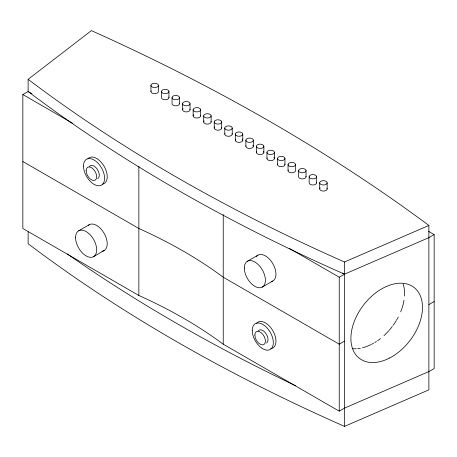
<?xml version="1.0" encoding="UTF-8"?>
<svg xmlns="http://www.w3.org/2000/svg" width="457" height="457" viewBox="0 0 457 457"><rect width="100%" height="100%" fill="white"/><g stroke="black" fill="none" stroke-linecap="round" stroke-linejoin="round"><path stroke-width="0.69" d="M31.83 93.645L28.123 91.503L22.85 94.548L22.85 228.5L138.859 295.479A479.13 276.622 0 0 1 223.227 344.19L339.237 411.163L344.509 408.118L428.877 371.587L434.15 368.542L434.15 234.59L428.877 237.634L344.509 274.166A1685.342 973.022 0 0 1 28.123 91.503L28.123 79.324L91.4 30.613A1916.515 1106.488 0 0 1 428.877 225.455L428.877 389.855L344.509 426.387A1685.342 973.022 0 0 1 28.123 243.724L28.123 231.779M78.667 230.808L89.218 224.718M93.582 256.64L104.133 250.55M247.408 261.25L257.954 255.16M262.324 287.082L272.869 280.992M289.252 248.351L339.237 277.21L344.509 274.166L342.653 273.092M344.509 341.145L339.237 344.184L223.227 277.21A479.13 276.622 0 0 0 138.859 228.5L22.85 161.521M428.877 304.608L434.15 301.563M28.123 79.324A1685.342 973.022 0 0 0 344.509 261.987L428.877 225.455M428.592 231.379L434.15 234.59M22.85 94.548L72.834 123.401M344.509 261.987L344.509 426.387M339.237 277.21L339.237 411.163M327.143 182.846A3.73 2.154 0 0 1 321.528 184.691A3.73 2.154 0 0 1 321.574 180.961A3.73 2.154 0 0 1 327.143 182.846L327.143 188.935M319.689 182.817L319.689 188.907M316.598 176.756A3.73 2.154 0 0 1 310.983 178.601A3.73 2.154 0 0 1 311.028 174.871A3.73 2.154 0 0 1 316.598 176.756L316.598 182.846M309.143 176.728L309.143 182.817A3.73 2.154 0 0 0 313.331 184.971A3.73 2.154 0 0 0 316.478 182.292M306.053 170.667A3.73 2.154 0 0 1 300.438 172.512A3.73 2.154 0 0 1 300.478 168.782A3.73 2.154 0 0 1 306.053 170.667L306.053 176.756M298.592 170.644L298.592 176.728A3.73 2.154 0 0 0 302.785 178.881A3.73 2.154 0 0 0 305.933 176.202M295.508 164.583A3.73 2.154 0 0 1 289.892 166.422A3.73 2.154 0 0 1 289.932 162.698A3.73 2.154 0 0 1 295.508 164.583L295.508 170.667A3.73 2.154 0 0 1 291.269 172.786A3.73 2.154 0 0 1 288.184 170.084M288.047 164.554L288.047 170.644M284.957 158.493A3.73 2.154 0 0 1 279.347 160.333A3.73 2.154 0 0 1 279.387 156.608A3.73 2.154 0 0 1 284.957 158.493L284.957 164.583M277.502 158.465L277.502 164.554M274.411 152.404A3.73 2.154 0 0 1 268.802 154.249A3.73 2.154 0 0 1 268.842 150.519A3.73 2.154 0 0 1 274.411 152.404L274.411 158.493M266.957 152.375L266.957 158.465M263.866 146.314A3.73 2.154 0 0 1 258.251 148.159A3.73 2.154 0 0 1 258.296 144.429A3.73 2.154 0 0 1 263.866 146.314L263.866 152.404M256.411 146.286L256.411 152.375M253.321 140.225A3.73 2.154 0 0 1 247.705 142.07A3.73 2.154 0 0 1 247.751 138.34A3.73 2.154 0 0 1 253.321 140.225L253.321 146.314M245.866 140.196L245.866 146.286M242.776 134.135A3.73 2.154 0 0 1 237.16 135.98A3.73 2.154 0 0 1 237.2 132.25A3.73 2.154 0 0 1 242.776 134.135L242.776 140.225M235.315 134.107L235.315 140.196M232.23 128.046A3.73 2.154 0 0 1 226.615 129.891A3.73 2.154 0 0 1 226.655 126.161A3.73 2.154 0 0 1 232.23 128.046L232.23 134.135M224.77 128.023L224.77 134.107M223.227 214.51L223.227 344.19M221.685 121.962A3.73 2.154 0 0 1 216.07 123.801A3.73 2.154 0 0 1 216.11 120.077A3.73 2.154 0 0 1 221.685 121.962L221.685 128.046M214.224 121.933L214.224 128.023M211.134 115.872A3.73 2.154 0 0 1 205.524 117.712A3.73 2.154 0 0 1 205.564 113.987A3.73 2.154 0 0 1 211.134 115.872L211.134 121.962M203.679 115.844L203.679 121.933M200.589 109.783A3.73 2.154 0 0 1 194.979 111.622A3.73 2.154 0 0 1 195.019 107.898A3.73 2.154 0 0 1 200.589 109.783L200.589 115.872M193.134 109.754L193.134 115.844M190.043 103.693A3.73 2.154 0 0 1 184.428 105.538A3.73 2.154 0 0 1 184.474 101.808A3.73 2.154 0 0 1 190.043 103.693L190.043 109.783M182.589 103.665L182.589 109.754M179.498 97.604A3.73 2.154 0 0 1 173.883 99.449A3.73 2.154 0 0 1 173.928 95.719A3.73 2.154 0 0 1 179.498 97.604L179.498 103.693M172.043 97.575L172.043 103.665A3.73 2.154 0 0 0 176.231 105.813A3.73 2.154 0 0 0 179.378 103.133M168.953 91.514A3.73 2.154 0 0 1 163.338 93.359A3.73 2.154 0 0 1 163.377 89.629A3.73 2.154 0 0 1 168.953 91.514L168.953 97.604M161.492 91.486L161.492 97.575A3.73 2.154 0 0 0 165.685 99.729A3.73 2.154 0 0 0 168.833 97.044M158.408 85.425A3.73 2.154 0 0 1 152.792 87.27A3.73 2.154 0 0 1 152.832 83.54A3.73 2.154 0 0 1 158.408 85.425L158.408 91.514A3.73 2.154 0 0 1 154.169 93.634A3.73 2.154 0 0 1 151.084 90.932M150.947 85.396L150.947 91.486M138.859 166.508L138.859 295.479M189.923 109.223A3.73 2.154 0 0 1 185.805 111.902A3.73 2.154 0 0 1 183.097 108.68M273.926 157.414A3.73 2.154 0 0 1 271.15 160.613A3.73 2.154 0 0 1 267.088 157.905M242.29 139.145A3.73 2.154 0 0 1 239.508 142.35A3.73 2.154 0 0 1 235.452 139.642M327.023 188.375A3.73 2.154 0 0 1 322.905 191.055A3.73 2.154 0 0 1 320.197 187.833M200.469 115.313A3.73 2.154 0 0 1 196.35 117.992A3.73 2.154 0 0 1 193.642 114.77M211.014 121.402A3.73 2.154 0 0 1 206.895 124.076A3.73 2.154 0 0 1 204.193 120.859M263.381 151.324A3.73 2.154 0 0 1 260.599 154.523A3.73 2.154 0 0 1 256.543 151.821M221.559 127.492A3.73 2.154 0 0 1 217.441 130.165A3.73 2.154 0 0 1 214.739 126.943M284.837 164.023A3.73 2.154 0 0 1 281.209 166.719A3.73 2.154 0 0 1 277.633 163.994M232.11 133.581A3.73 2.154 0 0 1 228.477 136.277A3.73 2.154 0 0 1 224.907 133.553M252.835 145.235A3.73 2.154 0 0 1 250.053 148.439A3.73 2.154 0 0 1 245.997 145.732M258.211 330.897A7.455 4.307 60 0 1 265.985 333.599A7.455 4.307 60 0 1 266.505 343.036M256.64 323.23A14.915 8.609 60 0 1 273.109 331.171A14.915 8.609 60 0 1 270.687 348.645M88.304 225.392A14.915 8.609 60 0 1 104.602 234.184A14.915 8.609 60 0 1 101.945 251.224M89.469 166.497A7.455 4.307 60 0 1 97.244 169.199A7.455 4.307 60 0 1 97.764 178.636M87.904 158.83A14.915 8.609 60 0 1 104.133 166.348A14.915 8.609 60 0 1 102.528 184.165M256.28 256.714A14.915 8.609 60 0 1 272.623 263.352A14.915 8.609 60 0 1 271.269 281.586M403.131 283.906A44.746 29.225 -52.4 0 1 404.514 295.999M404.028 300.272A44.746 29.225 -52.4 0 1 400.686 311.874M398.287 317.032A44.746 29.225 -52.4 0 1 396.527 320.186M396.162 320.803A44.746 29.225 -52.4 0 1 393.117 325.373M392.295 326.481A44.746 29.225 -52.4 0 1 389.255 330.217M388.804 330.725A44.746 29.225 -52.4 0 1 384.006 335.587M380.407 338.626A44.746 29.225 -52.4 0 1 377.602 340.694M376.459 341.465A44.746 29.225 -52.4 0 1 374.723 342.561M373.563 343.241A44.746 29.225 -52.4 0 1 371.827 344.19M371.21 344.504A44.746 29.225 -52.4 0 1 362.492 347.788M360.39 348.251A44.746 29.225 -52.4 0 1 357.603 348.645M356.237 348.748A44.746 29.225 -52.4 0 1 352.198 348.651M295.685 385.754A1685.342 973.022 0 0 1 67.248 253.915M252.23 330.485A14.915 8.609 60 0 0 268.048 350.165A14.915 8.609 60 0 0 268.048 329.074A14.915 8.609 60 0 0 252.23 330.485M254.863 335.055A7.455 4.307 60 0 0 262.775 344.892A7.455 4.307 60 0 0 262.775 334.347A7.455 4.307 60 0 0 254.863 335.055M75.582 237.634A14.915 8.609 60 0 0 91.4 257.314A14.915 8.609 60 0 0 91.4 236.223A14.915 8.609 60 0 0 75.582 237.634M83.488 166.091A14.915 8.609 60 0 0 99.312 185.77A14.915 8.609 60 0 0 99.312 164.674A14.915 8.609 60 0 0 83.488 166.091M86.127 170.655A7.455 4.307 60 0 0 94.039 180.498A7.455 4.307 60 0 0 94.039 169.947A7.455 4.307 60 0 0 86.127 170.655M244.318 268.076A14.915 8.609 60 0 0 260.136 287.756A14.915 8.609 60 0 0 260.136 266.665A14.915 8.609 60 0 0 244.318 268.076M389.724 357.962A44.746 29.225 -52.4 0 0 416.064 289.275A44.746 29.225 -52.4 0 0 354.289 321.385A44.746 29.225 -52.4 0 0 389.724 357.962"/></g></svg>
